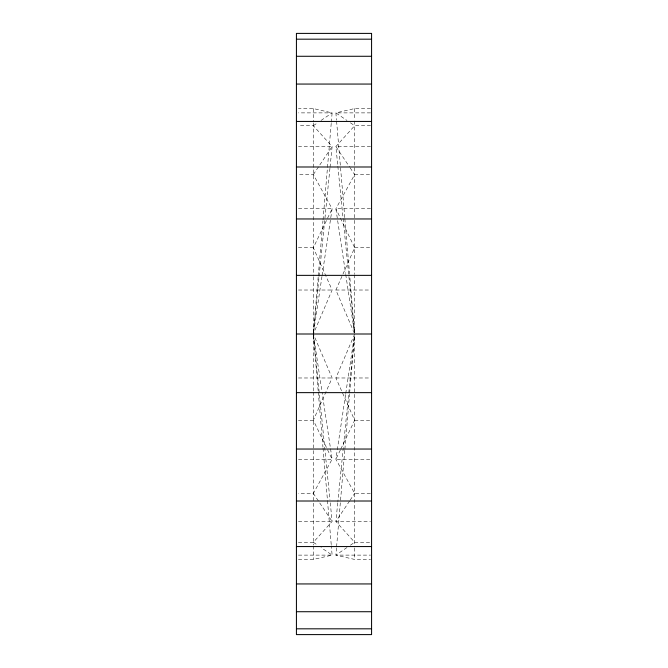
<?xml version="1.0" encoding="UTF-8"?>
<svg xmlns="http://www.w3.org/2000/svg" width="668" height="668" viewBox="0 0 668 668"><rect width="100%" height="100%" fill="white"/><g stroke="black" fill="none" stroke-linecap="round" stroke-linejoin="round"><path stroke-width="0.5" stroke-dasharray="3.34 2.5" d="M318.185 276.903L313.334 334L318.185 391.097M318.277 275.867L322.945 220.849M323.036 219.805L331.236 123.263M331.328 122.227L332.121 112.884L313.334 108.55L298.412 108.55M336.497 547.852L335.879 555.116L354.666 559.45L370.581 559.45M336.589 546.816L344.788 450.265M344.872 449.23L349.548 394.212M349.64 393.176L354.491 336.079L337.849 501.777M329.942 168.294L313.334 334L329.942 499.706M330.042 167.259L332.121 146.542L313.334 125.709L298.412 125.709M337.749 502.812L335.879 521.457L354.666 542.291L370.581 542.291M321.959 276.51L313.334 334L321.959 391.49M322.11 275.483L332.121 208.75L313.334 174.582L298.412 174.582M345.581 394.571L335.879 459.25L354.666 493.418L371.575 493.418M345.732 393.544L354.357 336.054M298.462 208.75L332.121 208.75L313.334 247.728L332.121 290.021L313.334 334L332.121 377.979L313.334 420.272L332.121 459.25L313.334 493.418L298.412 493.418M340.797 449.046L354.666 420.272L335.879 377.979L354.666 334M354.257 333.04L335.879 290.021L354.666 247.728L335.879 208.75L354.666 174.582L370.581 174.582M340.354 449.973L335.879 459.25L370.556 459.25M313.334 174.582L332.121 146.542L298.462 146.542M349.539 501.067L335.879 521.457L370.556 521.457M350.115 500.215L354.666 493.418M370.581 125.709L354.666 125.709L335.879 146.542L337.749 165.188M298.412 542.291L313.334 542.291L332.121 521.457L330.042 500.741M313.334 125.709L317.601 122.795M321.016 120.465L332.121 112.884L298.462 112.884M346.984 547.535L335.879 555.116L370.556 555.116M350.399 545.205L354.666 542.291M370.581 108.55L354.666 108.55L335.879 112.884L336.497 120.148M298.412 559.45L313.334 559.45L332.121 555.116L331.328 545.773M370.556 112.884L335.879 112.884L346.984 120.465M370.556 146.542L335.879 146.542L349.539 166.933M370.556 208.75L335.879 208.75L345.581 273.429M298.412 247.728L313.334 247.728M354.666 247.728L370.581 247.728M298.462 290.021L332.121 290.021M335.879 290.021L370.556 290.021M298.462 377.979L332.121 377.979M335.879 377.979L370.556 377.979M298.412 420.272L313.334 420.272M354.666 420.272L370.581 420.272M298.462 459.25L332.121 459.25L322.11 392.517M298.462 521.457L332.121 521.457L313.334 493.418M298.462 555.116L332.121 555.116L321.016 547.535M350.399 122.795L354.666 125.709M313.334 542.291L317.601 545.205M350.115 167.785L354.666 174.582M345.732 274.456L354.516 332.973L349.64 274.824M337.849 166.223L354.566 332.965M336.589 121.184L344.788 217.735M344.872 218.77L349.548 273.788M318.277 392.133L322.945 447.151M323.036 448.195L331.236 544.737M354.666 108.55L354.666 119.981M354.666 121.017L354.666 273.738M354.666 274.606L354.666 332.965M354.666 336.079L354.666 393.494M354.666 394.287L354.666 546.925M354.666 547.969L354.666 559.45M313.334 108.55L313.334 122.06M313.334 123.096L313.334 275.817M313.334 276.694L313.334 391.306M313.334 392.183L313.334 544.904M313.334 545.94L313.334 559.45"/><path stroke-width="1" d="M296.425 39.178L371.575 39.178M296.425 56.279L371.575 56.279M296.425 84.059L371.575 84.059M296.425 121.442L371.575 121.442M296.425 166.992L371.575 166.992M296.425 218.962L371.575 218.962M296.425 275.358L371.575 275.358M296.425 334L371.575 334M296.425 392.642L371.575 392.642M296.425 449.038L371.575 449.038M296.425 501.008L371.575 501.008M296.425 546.558L371.575 546.558M296.425 583.941L371.575 583.941M296.425 611.721L371.575 611.721M296.425 628.822L371.575 628.822M371.575 33.4L296.425 33.4L296.425 634.6L371.575 634.6L371.575 33.4"/></g></svg>
